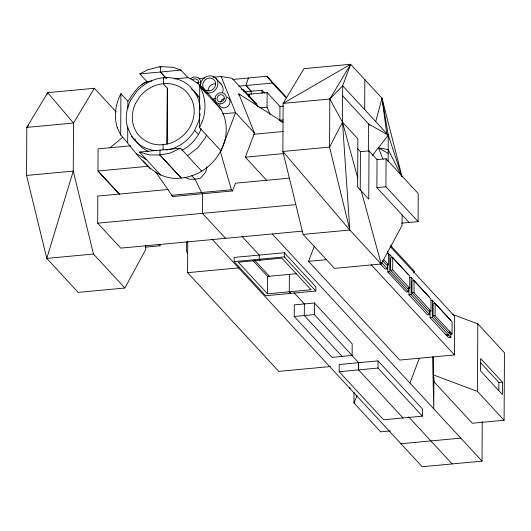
<?xml version="1.0" encoding="UTF-8"?>
<svg xmlns="http://www.w3.org/2000/svg" width="531" height="531" viewBox="0 0 531 531"><rect width="100%" height="100%" fill="white"/><g stroke="black" fill="none" stroke-linecap="round" stroke-linejoin="round"><path stroke-width="0.8" d="M145.753 245.475L145.726 249.563L124.851 288.014L78.143 292.375L46.774 258.405L26.55 175.456L26.809 127.387L47.671 92.64L94.372 88.279L116.223 111.935M302.298 231.131L120.729 248.13L97.684 223.173L97.823 196.078L168.174 189.494M160.017 150.14L159.957 155.019L181.25 178.044C152.171 181.788 137.516 153.147 120.703 134.967L120.915 93.695L127.891 101.248L127.852 108.676M127.672 142.514L127.752 126.829M160.455 66.879L160.389 72.017L166.296 78.409M145.302 247.161L160.023 245.78L160.037 244.127M163.057 149.888L163.117 144.605C173.524 143.888 182.797 137.522 188.691 129.126A32.325 29.238 -42.7 0 0 191.213 98.434L186.832 92.168A32.325 29.238 -42.7 0 0 165.765 83.573L161.072 84.011A32.325 29.238 -42.7 0 0 139.859 96.562L135.445 103.658M200.187 109.512A38.61 34.933 -42.7 0 0 195.879 93.914L190.277 86.712A38.61 34.933 -42.7 0 0 164.537 77.665L163.435 77.884L163.402 83.918L167.365 88.166L167.073 143.934M167.039 143.941L167.331 88.173M186.653 241.93L186.6 251.747L187.715 252.955M330.249 366.563L278.742 371.388L187.582 272.668L187.742 241.592M220.77 150.598L199.517 127.586L199.736 86.321L220.982 109.326A46.768 42.314 -42.7 0 1 224.268 142.68C218.254 161.49 201.03 176.206 181.217 178.051L159.957 155.025L149.702 154.952L139.454 152.065L160.714 175.091M234.144 261.604L234.171 257.429L284.337 252.736L315.859 286.873L315.839 291.041L265.666 295.74L234.144 261.604L284.311 256.904L315.839 291.041M243.669 91.438L243.676 89.925L241.339 89.188M248.946 96.669L248.959 94.226L248.979 96.669M251.183 94.326L251.229 91.252L245.939 85.524L248.355 78.004M256.36 105.178L256.367 103.664L243.676 89.925M262.029 93.31L262.048 90.243L245.017 91.836M270.299 114.776L267.06 107.176L267.133 92.527L247.307 94.385M267.511 293.829L238.319 262.221L281.855 258.146L311.047 289.753L267.511 293.829L267.604 276.405L253.008 260.602M281.549 122.05L279.897 120.265L279.97 106.426L267.133 92.527M284.311 256.904L284.337 252.736M289.388 274.361L289.262 291.798L290.736 293.391M294.227 316.489L294.287 304.88L314.445 302.995L352.186 343.862L352.126 355.465L331.968 357.356L294.227 316.489L314.385 314.598L352.126 355.465M314.385 314.598L314.445 302.995M375.716 121.579L382.028 98.248L388.254 135.159L402.027 176.717L382.028 98.248L350.652 64.271L329.817 99.018L329.572 147.08L349.816 230.029L381.192 264L402.047 225.562L402.1 214.929M339.183 371.7L339.216 364.512L378.039 360.874L422.444 408.963L422.404 416.151L383.588 419.782L339.183 371.7L377.999 368.063L422.404 416.151M390.404 430.913L380.614 431.829L353.971 402.983L354.031 392.27M403.016 417.963L358.571 369.881L358.611 362.693M358.604 369.881L358.644 362.693L351.449 354.947M360.23 190.118L360.43 151.693L357.648 148.68M364.704 109.658L364.857 79.657M368.514 151.348L368.653 124.015L388.254 135.159L388.121 161.616M360.43 151.693L368.999 150.89L368.753 199.125L357.635 187.078L357.874 138.843L342.502 122.196L329.817 99.018L283.109 103.392L282.87 151.454L303.108 234.41L334.484 268.381L381.192 264L361.279 191.034M409.056 222.462L376.897 187.635L377.037 159.592L368.999 150.89M377.999 368.063L378.039 360.874M401.695 223.153L418.089 221.613L385.924 186.786L386.07 158.742L377.037 159.592M380.11 263.595L385.154 269.058L387.418 268.845L387.438 264.777M387.497 253.38L387.504 251.747M408.286 287.702L408.266 291.771L406.301 291.957L387.803 271.918L387.836 264.591M382.639 260.767L386.548 264.996L388.553 264.803L388.612 253.499L387.497 252.291M408.266 291.771L389.767 271.733L389.854 254.641L388.546 254.761M390.524 270.1L390.59 257.887L392.761 257.681L409.773 276.1L409.706 288.32L407.536 288.525L390.524 270.1L392.701 269.901L409.706 288.32M392.701 269.901L392.761 257.681M429.645 310.575L429.619 314.651L427.448 314.85L408.943 294.818L408.983 288.306M429.619 314.651L411.12 294.612L411.206 277.521L409.759 277.653M411.923 292.893L411.983 280.945L414.074 280.746L430.999 299.079L430.94 311.027L428.849 311.219L411.923 292.893L414.014 292.694L430.94 311.027M414.014 292.694L414.074 280.746M418.089 221.613L418.229 193.576L386.07 158.742M450.832 333.475L450.812 337.543L448.595 337.749L430.09 317.717L430.123 311.199M450.812 337.543L432.307 317.505L432.393 300.413L430.92 300.553M433.077 315.845L433.143 303.719L435.148 303.533L452.133 321.919L452.067 334.045L450.062 334.238L433.077 315.845L435.088 315.66L452.067 334.045M452.293 314.299L477.807 323.857L504.45 352.703L504.098 420.267L472.278 423.247L433.893 381.683L433.376 374.913L433.475 356.951M433.913 377.601L433.747 408.843L432.612 356.726M435.088 315.66L435.148 303.533M314.312 246.165L308.531 261.345L399.69 360.064L454.47 354.934L454.669 316.317L390.086 246.384M504.098 420.267L477.455 391.42L477.807 323.857M212.002 239.123L422.185 466.729L482.029 461.12L482.241 421.495M498.841 390.73L498.881 382.473L480.442 362.507M502.432 382.141L502.372 394.526L480.575 370.93L480.641 358.544L502.432 382.141L498.881 382.473M206.951 166.913L205.67 172.177L200.499 178.104L195.103 179.279L189.122 179.166L184.761 177.241M124.851 288.014L93.476 254.037L46.774 258.405L73.258 171.082L73.517 123.019L94.372 88.279M350.652 64.271L283.109 103.392L303.951 68.658L350.652 64.271L342.687 85.81L342.502 122.196L349.816 230.029L303.108 234.41M46.814 94.949L47.671 92.64L73.517 123.019L26.809 127.387L28.495 125.668M266.628 180.321L245.342 157.176L254.495 133.148L238.824 93.821L283.215 122.336M155.795 172.071L172.675 196.536L232.518 190.934L235.465 183.195L289.455 178.137M409.932 383.05L419.317 358.405M353.971 402.983L357.078 395.575M199.517 127.586L203.015 119.667A46.768 42.314 -42.7 0 0 199.736 86.321M201.203 128.675C197.758 137.954 190.609 145.959 181.735 150.326M206.486 135.133L205.139 138.193L197.705 147.83L187.529 155.775M127.891 101.248C133.766 93.124 140.363 81.017 151.773 81.037M130.818 100.007L136.5 91.744A38.61 34.933 -42.7 0 1 162.333 77.878L163.468 77.878M372.423 155.351L388.254 135.159L342.687 85.81L329.817 99.018M413.563 272.868L414.691 271.653L390.617 245.587M110.063 147.731L122.8 137.237M146.848 81.495L139.865 73.935L147.572 69.8L159.114 66.873L161.232 66.886M201.807 171.241L180.547 148.215L170.252 153.028L159.957 155.025M159.639 67.039L161.756 66.627L173.285 67.397L180.952 70.092L187.934 77.652C202.245 83.765 211.298 97.711 220.982 109.326M166.163 150.041L167.703 149.742M169.243 149.443L171.553 148.999A38.61 34.933 -42.7 0 0 194.585 130.507L198.587 121.446A38.61 34.933 -42.7 0 0 200.094 113.481M139.865 73.935L180.952 70.092M174.799 78.88L187.934 77.652M198.966 78.581L204.72 78.044M212.938 77.274L221.161 76.504L231.994 78.269L258.312 106.764M232.897 79.451L267.027 76.258L286.826 97.697M238.671 86.201L272.443 83.042L286.382 98.129M259.632 107.873L267.06 107.176M279.97 106.426L283.269 106.12M222.535 113.88L235.578 112.658L254.495 133.148M279.897 120.265L283.196 119.953M130.639 145.799L98.076 148.859L97.956 171.002L119.435 194.173M253.692 134.27L283.348 131.502M139.454 152.065L180.547 148.215M385.546 133.613L386.727 133.5L382.028 98.248M26.55 175.456L73.258 171.082L93.476 254.037M148.713 166.23L97.956 171.002L119.402 194.127M245.342 157.176L283.78 153.592M171.566 195.335L231.41 189.733L232.518 190.934M376.897 187.635L385.924 186.786M97.684 223.173L295.754 204.627M187.582 272.668L239.089 267.85M308.531 261.345L326.519 259.666M267.604 276.405L296.637 273.684M387.803 271.918L389.767 271.733M408.943 294.818L411.12 294.612M430.09 317.717L432.307 317.505M448.177 332.194L450.188 332.008M448.741 332.804L450.746 332.612M445.947 334.888L448.164 334.683M446.511 335.492L448.728 335.287M400.951 443.73L460.795 438.128M163.117 144.605C153.466 145.872 143.609 141.545 137.648 133.905A32.325 29.238 -42.7 0 1 135.412 103.658M156.134 150.598L154.594 150.585A38.61 34.933 -42.7 0 1 131.695 136.394M383.057 159.273L378.364 147.777L388.181 149.569L401.921 176.763M146.437 159.625L136.334 153.578M433.376 374.913L477.455 391.42M378.364 147.777L388.161 153.346M148.302 151.547L141.717 147.459L135.657 140.649L134.901 139.036M212.911 99.682L214.199 100.605M191.678 89.155L194.207 90.96L199.809 98.169M342.475 95.673L369.795 125.25M262.048 90.243L264.83 93.257M245.906 85.524L251.196 91.259M411.206 277.521L429.712 297.552M432.393 300.413L450.899 320.445M389.854 254.641L408.359 274.673M239.946 95.036L238.824 93.821L239.083 95.434M383.535 259.367L388.553 264.803M216.15 78.681L221.427 84.396M381.245 262.168L387.418 268.845M371.189 264.75L454.47 354.934M194.605 92.268L198.528 96.523M160.428 72.01L166.336 78.409M194.645 130.38L198.567 134.635M272.41 234.125L482.029 461.12M191.777 175.675L195.136 179.279L201.508 192.534M201.475 192.534L202.616 193.735L202.477 213.362L225.562 238.313M242.063 236.487L259.267 255.079L259.214 259.254L260.071 260.183L259.247 259.254M294.021 292.754L304.382 303.938L304.29 315.547L342.064 356.407M408.618 416.855L452.127 463.921M289.295 291.791L290.769 293.391M254.561 260.17L269.721 276.585M131.675 136.275L135.604 140.529M158.902 244.559L160.023 245.78M143.27 160.787L150.612 169.037M349.816 230.029L282.87 151.454L329.572 147.08L342.502 122.196L357.682 177.825M267.027 76.258L272.443 83.042M199.921 85.139L206.705 93.868M256.367 103.664L257.854 106.565M127.818 128.071L131.734 136.394M117.285 127.692L120.703 134.967M349.484 387.119L350.095 388.659M221.161 76.504L235.578 112.658L220.524 152.185L231.41 189.733M172.104 195.096L172.675 196.536M46.662 256.758L46.774 258.405M227.222 97.146A5.941 5.376 -42.7 0 1 227.792 106.406A5.941 5.376 -42.7 0 1 218.852 104.242M220.843 101.673A3.803 3.438 -42.7 0 1 224.367 98.686M117.251 127.699A46.768 42.314 -42.7 0 1 120.882 93.702M200.539 86.347A9.087 8.217 -42.7 0 1 209.426 75.887A9.087 8.217 -42.7 0 1 217.743 85.139A9.087 8.217 -42.7 0 1 206.44 92.912M207.973 90.814A6.77 6.126 -42.7 0 1 215.613 83.798M219.847 82.942A9.087 8.217 -42.7 0 1 222.443 92.819M215.467 98.64A9.087 8.217 -42.7 0 1 213.196 98.832M192.534 79.657A4.321 3.909 -42.7 0 1 197.12 79.524A4.321 3.909 -42.7 0 1 198.581 83.686M196.842 82.736A4.321 3.909 -42.7 0 1 198.986 82.537M190.682 78.754A6.379 5.768 -42.7 0 1 198.534 78.017A6.379 5.768 -42.7 0 1 199.855 85.524M141.996 85.046A9.087 8.217 -42.7 0 1 147.26 81.787M127.785 128.077A38.61 34.933 -42.7 0 1 130.785 100.007M220.644 101.879A3.803 3.438 -42.7 0 0 223.823 96.191A3.803 3.438 -42.7 0 0 217.524 96.781A3.803 3.438 -42.7 0 0 220.644 101.879M220.637 103.903A5.941 5.376 -42.7 0 0 225.602 95.016A5.941 5.376 -42.7 0 0 215.752 95.938A5.941 5.376 -42.7 0 0 220.637 103.903M209.141 90.894A6.77 6.126 -42.7 0 0 214.803 80.765A6.77 6.126 -42.7 0 0 203.579 81.82A6.77 6.126 -42.7 0 0 209.141 90.894"/></g></svg>
